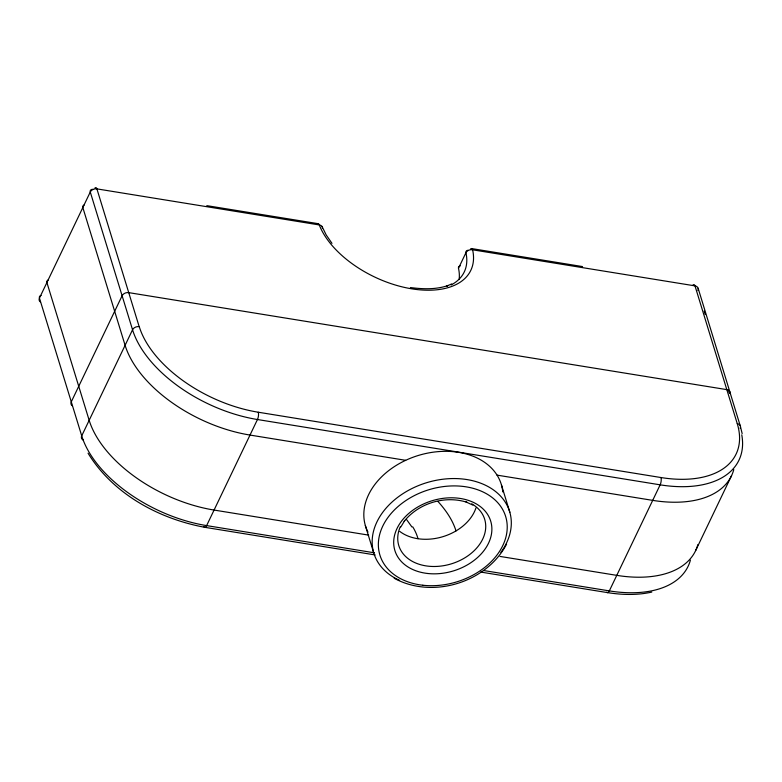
<?xml version="1.0" encoding="UTF-8"?>
<svg xmlns="http://www.w3.org/2000/svg" width="782" height="782" viewBox="0 0 782 782"><rect width="100%" height="100%" fill="white"/><g stroke="black" fill="none" stroke-linecap="round" stroke-linejoin="round"><path stroke-width="1.17" d="M459.171 279.184A78.953 44.603 25.6 0 0 458.496 268.265L465.935 252.723A5.22 2.952 25.6 0 1 468.086 250.25M695.648 550.577L731.581 475.583M400.804 526.98L404.744 520.538M506.599 544.135C486.443 582.717 432.368 599.227 394.177 578.25M404.138 521.35C418.653 503.158 444.802 495.192 466.981 502.279L466.013 501.946L472.846 505.113M451.722 283.915L446.718 286.065L448.125 285.479C436.043 289.692 422.954 289.174 410.442 287.551M651.797 592.082C637.32 595.346 622.286 594.926 607.702 592.648L480.656 572.053M318.401 223.72L206.8 205.646M471.751 248.588L582.522 266.574M139.284 326.72A106.89 60.39 25.6 0 0 258.265 412.222L660.966 477.538A107.017 60.458 25.6 0 0 737.25 423.639L694.993 285.88A5.22 1.994 -80.8 0 0 692.999 285.01M405.682 460.315L250.005 435.066A112.266 63.43 25.6 0 1 125.1 345.312L82.824 207.543A5.22 2.952 25.6 0 1 84.114 205.04M497.02 475.124L652.706 500.372A112.266 63.43 25.6 0 0 733.79 469.601M368.674 535.123L214.073 510.059A112.266 63.43 25.6 0 1 89.168 420.305L46.9 282.537A5.22 2.952 25.6 0 1 48.181 280.034M500.011 556.422L616.773 575.357A112.266 63.43 25.6 0 0 697.857 544.595M374.422 552.806L206.624 525.602A112.266 63.43 25.6 0 1 81.719 435.848L39.452 298.079L90.272 192.001A5.22 2.952 25.6 0 1 92.726 189.293M483.481 570.498L609.325 590.899A112.266 63.43 25.6 0 0 690.408 560.137M375.194 554.946L205.001 527.351C158.844 518.837 113.048 494.029 88.063 453.208M437.94 501.448C445.681 510.03 452.553 519.766 456.014 530.91M406.748 519.795L411.918 526.96M331.979 243.339L326.172 234.913L322.047 226.477M740.085 425.33L698.14 288.284M704.201 311.07L705.188 314.315M728.404 389.964L729.401 393.209M501.458 484.967L509.844 512.308M365.321 525.465L373.63 552.542M740.515 426.816L742.167 433.609M606.773 592.169A5.22 1.994 -80.8 0 0 609.325 590.899L660.145 484.83A5.22 1.994 -80.8 0 0 660.966 477.538M203.946 526.638A5.22 1.994 -80.8 0 0 206.624 525.602L257.454 419.523A5.22 1.994 -80.8 0 0 258.265 412.231M83.391 440.139A5.22 3.822 -17.1 0 1 81.719 435.848L132.549 329.769A5.22 3.822 -17.1 0 1 139.176 326.651L96.9 188.882A5.22 1.994 -80.8 0 0 94.964 187.963M72.208 405.702A5.22 3.822 -17.1 0 1 71.289 401.831L122.109 295.752A5.22 3.822 -17.1 0 1 128.737 292.634L726.83 389.632A5.22 3.822 -17.1 0 1 729.987 393.571M737.26 423.649A5.22 3.822 -17.1 0 1 740.173 428.301M367.96 532.131A71.015 51.974 -17.1 0 1 418.869 455.3A71.015 51.974 -17.1 0 1 502.787 491.917M741.766 434.812A112.266 63.43 25.6 0 1 660.145 484.83L257.454 419.523A112.266 63.43 25.6 0 1 132.549 329.769L90.272 192.001A5.22 3.822 -17.1 0 1 96.9 188.882L319.271 224.942A84.173 47.555 25.6 0 0 411.723 288.822A84.173 47.555 25.6 0 0 472.611 249.81L694.993 285.88A5.22 3.822 -17.1 0 1 697.896 290.533M412.769 526.882A79.148 48.308 17.1 0 1 417.999 538.671M475.935 507.987A44.906 32.864 -17.1 0 1 443.081 536.618A44.906 32.864 -17.1 0 1 399.788 531.428M458.496 268.265A5.22 2.952 25.6 0 1 460.266 265.851M41.104 295.469A5.22 2.952 25.6 0 0 39.452 298.079A5.22 3.822 -17.1 0 0 40.371 301.94M451.087 284.971A78.953 44.603 25.6 0 0 465.935 252.723A5.22 3.939 -12.6 0 1 472.621 249.82A5.22 1.994 -80.8 0 0 470.471 249.106M317.336 224.023A5.22 1.994 -80.8 0 1 319.271 224.942A5.22 3.695 -21.2 0 1 322.438 228.305M399.563 580.342A71.015 51.974 -17.1 0 1 385.076 509.326A71.015 51.974 -17.1 0 1 480.295 483.041A71.015 51.974 -17.1 0 1 500.861 552.375M471.712 503.803A44.906 32.864 -17.1 0 1 477.704 546.862A44.906 32.864 -17.1 0 1 421.498 564.956A44.906 32.864 -17.1 0 1 400.286 526.785M422.847 585.239A65.766 48.132 -17.1 0 0 505.837 517.088A65.766 48.132 -17.1 0 0 399.71 505.133A65.766 48.132 -17.1 0 0 422.847 585.239M427.95 573.519A50.116 36.676 -17.1 0 0 490.744 521.271A50.116 36.676 -17.1 0 0 409.67 512.679A50.116 36.676 -17.1 0 0 427.95 573.519"/></g></svg>
